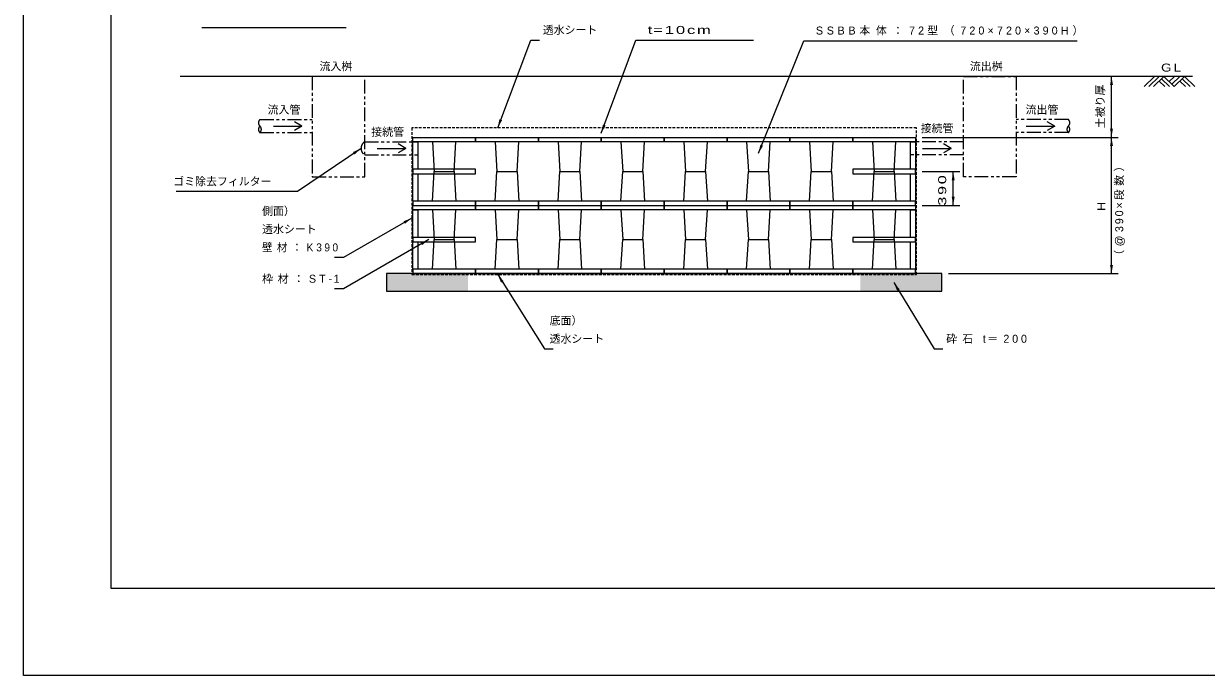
# Model space of a CAD drawing. Units: millimetres, scale not verified. Extents: x 0 to 41050, y -244 to 28700.
# Drawn here: x 0 to 13546, y 0 to 7466 of the extents above; entities that cross this region are included whole.
import ezdxf
from ezdxf.enums import TextEntityAlignment as Align

# ---------------------------------------------------------------- set-up
doc = ezdxf.new("R2010")
doc.units = ezdxf.units.MM
doc.header["$LTSCALE"] = 50
doc.linetypes.add('USER2', pattern=[6.35, 3.175, -0.635, 0.635, -0.635, 0.635, -0.635])
doc.linetypes.add('USER3', pattern=[0.9525, 0.635, -0.3175])
for name, color, linetype, lineweight in [('P01-SSBB本体', 131, 'Continuous', 13), ('P02-SSBB補助部材', 41, 'Continuous', 13), ('P03-附帯工事', 7, 'USER2', 15), ('P04-寸法線', 142, 'Continuous', 13), ('P05-文字注釈', 7, 'Continuous', 20), ('V-nasSTD', 7, 'Continuous', 13)]:
    doc.layers.add(name, color=color, linetype=linetype, lineweight=lineweight)
doc.styles.add('標準ベクトル', font='')
doc.styles.get('標準ベクトル').set_extended_font_data('標準ベクトル')

# ---------------------------------------------------------------- blocks, each defined once
blk = doc.blocks.new('filled_arrow')
at = {"color": 0, "linetype": 'Continuous', "lineweight": -2}
blk.add_solid([(7.5, 1.25), (0, 0), (7.5, -1.25)], dxfattribs=at)

msp = doc.modelspace()

# ---------------------------------------------------------------- hatches: boundary and pattern name
at = {"layer": 'P03-附帯工事'}
for points in [[(5090.52, 4602.39), (4155.86, 4602.39), (4155.86, 4402.39), (5090.52, 4402.39)], [(10515.86, 4602.39), (9581.2, 4602.39), (9581.2, 4402.39), (10515.86, 4402.39)]]:
    msp.add_hatch(color=256, dxfattribs=at).paths.add_polyline_path(points)

# ---------------------------------------------------------------- linework, layer by layer
at = {"layer": 'P01-SSBB本体'}
for points in [[(4455.86, 6162.39), (5175.86, 6162.39), (5175.86, 6112.39), (4455.86, 6112.39)], [(5175.86, 6162.39), (5895.86, 6162.39), (5895.86, 6112.39), (5175.86, 6112.39)], [(5895.86, 6162.39), (6615.86, 6162.39), (6615.86, 6112.39), (5895.86, 6112.39)], [(6615.86, 6162.39), (7335.86, 6162.39), (7335.86, 6112.39), (6615.86, 6112.39)], [(7335.86, 6162.39), (8055.86, 6162.39), (8055.86, 6112.39), (7335.86, 6112.39)], [(8055.86, 6162.39), (8775.86, 6162.39), (8775.86, 6112.39), (8055.86, 6112.39)], [(8775.86, 6162.39), (9495.86, 6162.39), (9495.86, 6112.39), (8775.86, 6112.39)], [(9495.86, 6162.39), (10215.86, 6162.39), (10215.86, 6112.39), (9495.86, 6112.39)], [(4455.86, 5382.39), (5175.86, 5382.39), (5175.86, 5432.39), (4455.86, 5432.39)], [(5175.86, 5382.39), (5895.86, 5382.39), (5895.86, 5432.39), (5175.86, 5432.39)], [(5895.86, 5382.39), (6615.86, 5382.39), (6615.86, 5432.39), (5895.86, 5432.39)], [(6615.86, 5382.39), (7335.86, 5382.39), (7335.86, 5432.39), (6615.86, 5432.39)], [(7335.86, 5382.39), (8055.86, 5382.39), (8055.86, 5432.39), (7335.86, 5432.39)], [(8055.86, 5382.39), (8775.86, 5382.39), (8775.86, 5432.39), (8055.86, 5432.39)], [(8775.86, 5382.39), (9495.86, 5382.39), (9495.86, 5432.39), (8775.86, 5432.39)], [(9495.86, 5382.39), (10215.86, 5382.39), (10215.86, 5432.39), (9495.86, 5432.39)], [(4455.86, 5382.39), (5175.86, 5382.39), (5175.86, 5332.39), (4455.86, 5332.39)], [(5175.86, 5382.39), (5895.86, 5382.39), (5895.86, 5332.39), (5175.86, 5332.39)], [(5895.86, 5382.39), (6615.86, 5382.39), (6615.86, 5332.39), (5895.86, 5332.39)], [(6615.86, 5382.39), (7335.86, 5382.39), (7335.86, 5332.39), (6615.86, 5332.39)], [(7335.86, 5382.39), (8055.86, 5382.39), (8055.86, 5332.39), (7335.86, 5332.39)], [(8055.86, 5382.39), (8775.86, 5382.39), (8775.86, 5332.39), (8055.86, 5332.39)], [(8775.86, 5382.39), (9495.86, 5382.39), (9495.86, 5332.39), (8775.86, 5332.39)], [(9495.86, 5382.39), (10215.86, 5382.39), (10215.86, 5332.39), (9495.86, 5332.39)], [(4455.86, 4602.39), (5175.86, 4602.39), (5175.86, 4652.39), (4455.86, 4652.39)], [(5175.86, 4602.39), (5895.86, 4602.39), (5895.86, 4652.39), (5175.86, 4652.39)], [(5895.86, 4602.39), (6615.86, 4602.39), (6615.86, 4652.39), (5895.86, 4652.39)], [(6615.86, 4602.39), (7335.86, 4602.39), (7335.86, 4652.39), (6615.86, 4652.39)], [(7335.86, 4602.39), (8055.86, 4602.39), (8055.86, 4652.39), (7335.86, 4652.39)], [(8055.86, 4602.39), (8775.86, 4602.39), (8775.86, 4652.39), (8055.86, 4652.39)], [(8775.86, 4602.39), (9495.86, 4602.39), (9495.86, 4652.39), (8775.86, 4652.39)], [(9495.86, 4602.39), (10215.86, 4602.39), (10215.86, 4652.39), (9495.86, 4652.39)]]:
    msp.add_lwpolyline(points, close=True, dxfattribs=at)
for points in [[(4680.86, 6112.39), (4700.86, 5772.39), (4930.86, 5772.39), (4950.86, 6112.39)], [(5400.86, 6112.39), (5420.86, 5772.39), (5650.86, 5772.39), (5670.86, 6112.39)], [(6120.86, 6112.39), (6140.86, 5772.39), (6370.86, 5772.39), (6390.86, 6112.39)], [(6840.86, 6112.39), (6860.86, 5772.39), (7090.86, 5772.39), (7110.86, 6112.39)], [(7560.86, 6112.39), (7580.86, 5772.39), (7810.86, 5772.39), (7830.86, 6112.39)], [(8280.86, 6112.39), (8300.86, 5772.39), (8530.86, 5772.39), (8550.86, 6112.39)], [(9000.86, 6112.39), (9020.86, 5772.39), (9250.86, 5772.39), (9270.86, 6112.39)], [(9720.86, 6112.39), (9740.86, 5772.39), (9970.86, 5772.39), (9990.86, 6112.39)], [(4680.86, 5432.39), (4700.86, 5772.39), (4930.86, 5772.39), (4950.86, 5432.39)], [(5400.86, 5432.39), (5420.86, 5772.39), (5650.86, 5772.39), (5670.86, 5432.39)], [(6120.86, 5432.39), (6140.86, 5772.39), (6370.86, 5772.39), (6390.86, 5432.39)], [(6840.86, 5432.39), (6860.86, 5772.39), (7090.86, 5772.39), (7110.86, 5432.39)], [(7560.86, 5432.39), (7580.86, 5772.39), (7810.86, 5772.39), (7830.86, 5432.39)], [(8280.86, 5432.39), (8300.86, 5772.39), (8530.86, 5772.39), (8550.86, 5432.39)], [(9000.86, 5432.39), (9020.86, 5772.39), (9250.86, 5772.39), (9270.86, 5432.39)], [(9720.86, 5432.39), (9740.86, 5772.39), (9970.86, 5772.39), (9990.86, 5432.39)], [(4680.86, 5332.39), (4700.86, 4992.39), (4930.86, 4992.39), (4950.86, 5332.39)], [(5400.86, 5332.39), (5420.86, 4992.39), (5650.86, 4992.39), (5670.86, 5332.39)], [(6120.86, 5332.39), (6140.86, 4992.39), (6370.86, 4992.39), (6390.86, 5332.39)], [(6840.86, 5332.39), (6860.86, 4992.39), (7090.86, 4992.39), (7110.86, 5332.39)], [(7560.86, 5332.39), (7580.86, 4992.39), (7810.86, 4992.39), (7830.86, 5332.39)], [(8280.86, 5332.39), (8300.86, 4992.39), (8530.86, 4992.39), (8550.86, 5332.39)], [(9000.86, 5332.39), (9020.86, 4992.39), (9250.86, 4992.39), (9270.86, 5332.39)], [(9720.86, 5332.39), (9740.86, 4992.39), (9970.86, 4992.39), (9990.86, 5332.39)], [(4680.86, 4652.39), (4700.86, 4992.39), (4930.86, 4992.39), (4950.86, 4652.39)], [(5400.86, 4652.39), (5420.86, 4992.39), (5650.86, 4992.39), (5670.86, 4652.39)], [(6120.86, 4652.39), (6140.86, 4992.39), (6370.86, 4992.39), (6390.86, 4652.39)], [(6840.86, 4652.39), (6860.86, 4992.39), (7090.86, 4992.39), (7110.86, 4652.39)], [(7560.86, 4652.39), (7580.86, 4992.39), (7810.86, 4992.39), (7830.86, 4652.39)], [(8280.86, 4652.39), (8300.86, 4992.39), (8530.86, 4992.39), (8550.86, 4652.39)], [(9000.86, 4652.39), (9020.86, 4992.39), (9250.86, 4992.39), (9270.86, 4652.39)], [(9720.86, 4652.39), (9740.86, 4992.39), (9970.86, 4992.39), (9990.86, 4652.39)]]:
    msp.add_lwpolyline(points, dxfattribs=at)
at = {"layer": 'P02-SSBB補助部材', "linetype": 'USER3'}
msp.add_lwpolyline([(4445.86, 4592.39), (10225.86, 4592.39), (10225.86, 6272.39), (4445.86, 6272.39)], close=True, dxfattribs=at)
at = {"layer": 'P02-SSBB補助部材'}
for points in [[(4455.86, 6112.39), (4515.86, 6112.39), (4515.86, 5797.39), (4455.86, 5797.39)], [(10155.86, 6112.39), (10215.86, 6112.39), (10215.86, 5797.39), (10155.86, 5797.39)], [(4455.86, 5747.39), (5175.86, 5747.39), (5175.86, 5797.39), (4455.86, 5797.39)], [(4455.86, 5747.39), (4515.86, 5747.39), (4515.86, 5432.39), (4455.86, 5432.39)], [(9495.86, 5747.39), (10215.86, 5747.39), (10215.86, 5797.39), (9495.86, 5797.39)], [(10155.86, 5747.39), (10215.86, 5747.39), (10215.86, 5432.39), (10155.86, 5432.39)], [(4455.86, 5332.39), (4515.86, 5332.39), (4515.86, 5017.39), (4455.86, 5017.39)], [(10155.86, 5332.39), (10215.86, 5332.39), (10215.86, 5017.39), (10155.86, 5017.39)], [(4455.86, 4967.39), (5175.86, 4967.39), (5175.86, 5017.39), (4455.86, 5017.39)], [(9495.86, 4967.39), (10215.86, 4967.39), (10215.86, 5017.39), (9495.86, 5017.39)], [(4455.86, 4967.39), (4515.86, 4967.39), (4515.86, 4652.39), (4455.86, 4652.39)], [(10155.86, 4967.39), (10215.86, 4967.39), (10215.86, 4652.39), (10155.86, 4652.39)]]:
    msp.add_lwpolyline(points, close=True, dxfattribs=at)
at = {"layer": 'P03-附帯工事', "linetype": 'Continuous', "lineweight": 13}
for p, q in [((13388.51, 6862.39), (1794.26, 6862.39)), ((12834.14, 6744.56), (12951.96, 6862.39)), ((12887.91, 6744.56), (13005.74, 6862.39)), ((12941.68, 6744.56), (13059.51, 6862.39)), ((13005.74, 6808.62), (13069.79, 6744.56)), ((13032.62, 6835.51), (13123.57, 6744.56)), ((13059.51, 6862.39), (13177.34, 6744.56)), ((13119.99, 6801.91), (13180.46, 6862.39)), ((13150.45, 6771.45), (13241.4, 6862.39)), ((13177.34, 6744.56), (13295.17, 6862.39)), ((13241.4, 6808.62), (13305.45, 6744.56)), ((13268.28, 6835.51), (13359.23, 6744.56)), ((13295.17, 6862.39), (13413, 6744.56))]:
    msp.add_line(p, q, dxfattribs=at)
at = {"layer": 'P03-附帯工事'}
for p, q in [((2705.86, 6367.39), (3305.86, 6367.39)), ((11965.86, 6367.39), (11365.86, 6367.39)), ((2705.86, 6217.39), (3305.86, 6217.39)), ((3905.86, 6112.39), (4515.86, 6112.39)), ((10765.86, 6112.39), (10155.86, 6112.39)), ((11965.86, 6217.39), (11365.86, 6217.39)), ((3905.86, 5962.39), (4515.86, 5962.39)), ((10765.86, 5962.39), (10155.86, 5962.39))]:
    msp.add_line(p, q, dxfattribs=at)
for points in [[(3305.86, 5712.39), (3905.86, 5712.39), (3905.86, 6862.39), (3305.86, 6862.39)], [(11365.86, 5712.39), (10765.86, 5712.39), (10765.86, 6862.39), (11365.86, 6862.39)]]:
    msp.add_lwpolyline(points, close=True, dxfattribs=at)
at = {"layer": 'P03-附帯工事', "color": 2, "linetype": 'Continuous', "lineweight": 13}
for points in [[(2862.15, 6292.39), (3187.71, 6292.39), (3100.22, 6343.06)], [(2862.15, 6292.39), (3187.71, 6292.39), (3100.22, 6241.73)], [(11484.01, 6292.39), (11809.57, 6292.39), (11722.09, 6343.06)], [(11484.01, 6292.39), (11809.57, 6292.39), (11722.09, 6241.73)], [(4050.28, 6037.39), (4375.85, 6037.39), (4288.36, 6088.06)], [(4050.28, 6037.39), (4375.85, 6037.39), (4288.36, 5986.73)], [(10295.87, 6037.39), (10621.43, 6037.39), (10533.95, 6088.06)], [(10295.87, 6037.39), (10621.43, 6037.39), (10533.95, 5986.73)]]:
    msp.add_lwpolyline(points, dxfattribs=at)
at = {"layer": 'P03-附帯工事', "linetype": 'Continuous', "lineweight": 13}
msp.add_lwpolyline([(4155.86, 4402.39), (10515.86, 4402.39), (10515.86, 4602.39), (4155.86, 4602.39)], close=True, dxfattribs=at)
at = {"layer": 'P03-附帯工事'}
for centre, radius, start, end in [((2740, 6329.89), 50.72, 132.3169, 227.6831), ((11931.72, 6329.89), 50.72, 312.3169, 47.6831), ((2740, 6254.89), 50.72, 132.3169, 227.6831), ((2671.72, 6254.89), 50.72, 312.3169, 47.6831), ((12000, 6254.89), 50.72, 132.3169, 227.6831), ((11931.72, 6254.89), 50.72, 312.3169, 47.6831), ((3952.44, 6037.39), 88.29, 121.8417, 238.1583)]:
    msp.add_arc(centre, radius, start, end, dxfattribs=at)
at = {"layer": 'P04-寸法線'}
for p, q in [((12459.65, 6162.39), (12459.65, 6862.39)), ((10290.86, 6162.39), (12534.65, 6162.39)), ((10290.86, 6162.39), (12534.65, 6162.39)), ((12459.65, 4602.39), (12459.65, 6162.39)), ((10290.86, 5772.39), (10721.61, 5772.39)), ((10646.61, 5382.39), (10646.61, 5772.39)), ((10290.86, 5382.39), (10721.61, 5382.39)), ((10590.86, 4602.39), (12534.65, 4602.39))]:
    msp.add_line(p, q, dxfattribs=at)
for points in [[(5429.11, 6272.39), (5807.88, 7277.24), (5907.88, 7277.24)], [(6615.86, 6212.18), (7010.06, 7277.24), (7110.06, 7277.24), (8360.06, 7277.24)], [(8415.86, 5980.89), (8936.51, 7270.35), (9036.51, 7270.35), (12065.08, 7270.35)], [(3864.15, 6037.39), (3136.77, 5542.56), (3036.77, 5542.56), (1745.11, 5542.56)], [(4445.86, 5238.37), (3661.82, 4786), (3561.82, 4786)], [(4640.93, 4992.39), (3661.82, 4426.81), (3561.82, 4426.81)], [(5429.11, 4592.39), (5964.8, 3739.37), (6064.8, 3739.37)], [(9966.16, 4500.29), (10427.89, 3739.37), (10527.89, 3739.37)]]:
    msp.add_lwpolyline(points, dxfattribs=at)
at = {"layer": 'P05-文字注釈'}
msp.add_line((2042.49, 7423.72), (3692.49, 7423.72), dxfattribs=at)
msp.add_lwpolyline([(0, 14850), (21000, 14850), (21000, 0), (0, 0)], close=True, dxfattribs=at)
at = {"layer": 'V-nasSTD'}
for p, q in [((1000, 28700), (1000, 1000)), ((1000, 1000), (41050, 1000))]:
    msp.add_line(p, q, dxfattribs=at)

# ---------------------------------------------------------------- block references
at = {"layer": 'P04-寸法線', "xscale": 13.3, "yscale": 13.3}
for p, rotation in [((12459.65, 6862.39), 270), ((5429.11, 6272.39), 69.3), ((6615.86, 6212.18), 69.7), ((12459.65, 6162.39), 90), ((12459.65, 6162.39), 270), ((3864.15, 6037.39), 214.2), ((8415.86, 5980.89), 68), ((10646.61, 5772.39), 270), ((10646.61, 5382.39), 90), ((4445.86, 5238.37), 210), ((4640.93, 4992.39), 210), ((12459.65, 4602.39), 90), ((5429.11, 4592.39), 302.1), ((9966.16, 4500.29), 301.3)]:
    msp.add_blockref('filled_arrow', p, dxfattribs=dict(at, rotation=rotation))

# ---------------------------------------------------------------- texts
at = {"layer": 'P04-寸法線', "color": 7, "style": '標準ベクトル'}
for s, p in [('透水シート', (5945.38, 7439.74)), ('ゴミ除去フィルター', (1713.56, 5705.06)), ('側面）', (2730.99, 5365.17)), ('透水シート', (2730.99, 5156.84)), ('底面）', (6024.25, 4110.2)), ('透水シート', (6024.25, 3901.87))]:
    msp.add_text(s, height=91.64, dxfattribs=at).set_placement(p, align=Align.TOP_LEFT)
at = {"layer": 'P04-寸法線', "style": '標準ベクトル'}
msp.add_text('土被り厚', height=91.64, rotation=90, dxfattribs=at).set_placement((12285.5, 6516.84), align=Align.TOP_CENTER)
at = {"layer": 'P04-寸法線', "style": '標準ベクトル', "width": 1.15}
msp.add_text('H', height=91.64, rotation=90, dxfattribs=at).set_placement((12297.15, 5371.96), align=Align.TOP_CENTER)
at = {"layer": 'P04-寸法線', "color": 7, "char_height": 91.64, "attachment_point": 1, "style": '標準ベクトル'}
for s, insert in [('\\T1.2;\\W1.55;t=10cm', (7147.56, 7439.74)), ('\\T1.52;SSBB本体：72型（720×720×390H）', (9074.01, 7432.85)), ('\\T1.43;\\W0.95;壁材：K390', (2730.99, 4948.5)), ('\\T1.43;枠材：ST-1', (2730.99, 4589.31)), ('\\T1.48;砕石\\~t＝200', (10565.39, 3901.87))]:
    msp.add_mtext(s, dxfattribs=dict(at, insert=insert))
at = {"layer": 'P04-寸法線', "insert": (10474.72, 5565.35), "char_height": 91.64, "attachment_point": 2, "rotation": 90, "style": '標準ベクトル'}
msp.add_mtext('\\T1.2;\\W1.5;390', dxfattribs=at)
at = {"layer": 'P05-文字注釈', "style": '標準ベクトル'}
for s, p in [('流入桝', (3388.65, 7023.34)), ('流出桝', (10837.97, 7023.34)), ('流入管', (2793.96, 6526.21)), ('流出管', (11475.4, 6526.21)), ('接続管', (3981.02, 6271.21)), ('接続管', (10274.66, 6312.55))]:
    msp.add_text(s, height=91.64, dxfattribs=at).set_placement(p, align=Align.TOP_LEFT)
at = {"layer": 'P05-文字注釈', "insert": (13027.49, 7008.54), "char_height": 91.64, "attachment_point": 1, "style": '標準ベクトル'}
msp.add_mtext('\\T1.2;\\W1.25;GL', dxfattribs=at)
at = {"layer": 'P05-文字注釈', "insert": (12502.36, 4749.25), "char_height": 91.64, "attachment_point": 1, "rotation": 90, "style": '標準ベクトル'}
msp.add_mtext('\\T1.32;（@390×段数）', dxfattribs=at)

doc.saveas('drawing.dxf')
